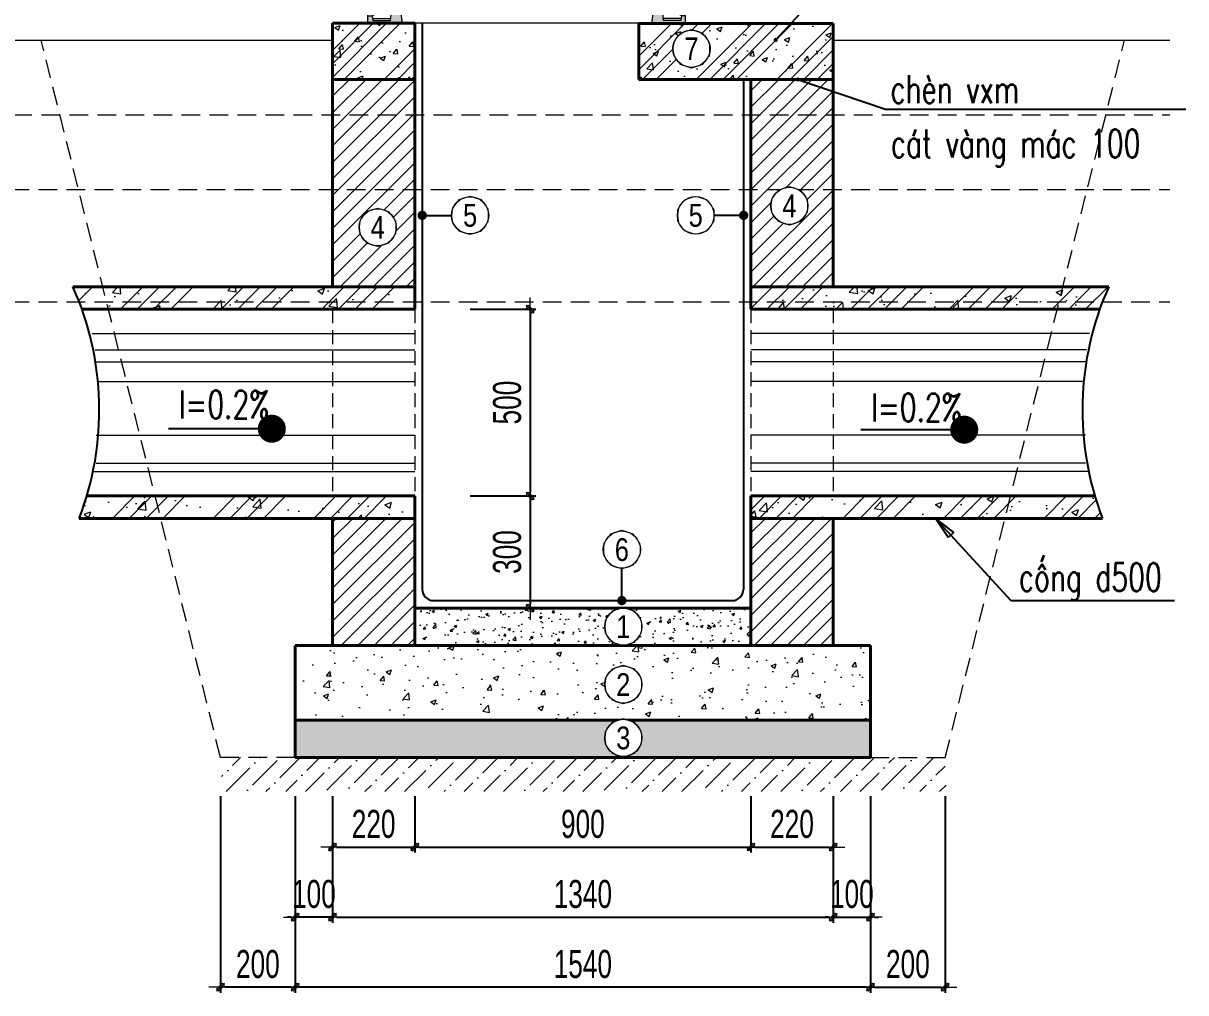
# Model space of a CAD drawing. Header units: inches. Extents: x -676 to 53517, y -16349 to 46516.
# Drawn here: x 28734 to 31846, y 31636 to 34231 of the extents above; entities that cross this region are included whole.
import ezdxf
from ezdxf.enums import TextEntityAlignment as Align

# ---------------------------------------------------------------- set-up
doc = ezdxf.new("R2010")
doc.units = ezdxf.units.IN
doc.header["$MEASUREMENT"] = 0
doc.set_wipeout_variables(frame=1)
doc.linetypes.add('HIDDEN', pattern=[0.375, 0.25, -0.125])
for name, color, linetype, lineweight in [('CAT1', 2, 'Continuous', 40), ('dim', 144, 'Continuous', 13), ('hatch', 67, 'Continuous', 9), ('Layer1', 7, 'Continuous', 20), ('LC Dim', 8, 'Continuous', 18), ('LC Hatch', 252, 'Continuous', 9), ('LC ISO', 153, 'Continuous', 13), ('LC MANH DUT', 35, 'HIDDEN', 5), ('LC Net dam2', 6, 'Continuous', 40), ('LC Net manh', 9, 'Continuous', 5), ('LC Net thay', 7, 'Continuous', 25), ('LC Text1', 3, 'Continuous', 20), ('net thay', 11, 'Continuous', 20)]:
    doc.layers.add(name, color=color, linetype=linetype, lineweight=lineweight)
doc.styles.add('General text 2', font='arial.ttf')
doc.styles.add('HOATBIF', font='hoatbif.shx', dxfattribs={"width": 0.7})
doc.styles.add('LC 3', font='vnsimli.shx', dxfattribs={"width": 0.75})
doc.dimstyles.new('1-100(1-25)', dxfattribs={"dimscale": 25, "dimtxt": 2.5, "dimasz": 0.35, "dimexe": 0.5, "dimexo": 0, "dimgap": 0.8, "dimtad": 1, "dimdec": 0, "dimzin": 0, "dimdsep": 46, "dimtxsty": 'HOATBIF', "dimblk1": 'DOT', "dimblk2": 'DOT', "dimsah": 1, "dimcen": -1, "dimdle": 1, "dimclrd": 256, "dimclre": 256, "dimclrt": 4, "dimadec": 3, "dimazin": 2, "dimtfac": 0.333333, "dimtdec": 0, "dimtix": 1, "dimtmove": 2, "dimatfit": 3, "dimldrblk": 'DOT', "dimfxl": 1, "dimtvp": 0.833333, "dimtolj": 1, "dimtzin": 0, "dimarcsym": 0})
doc.dimstyles.new('1-100(1-50)x4', dxfattribs={"dimscale": 40, "dimtxt": 2.5, "dimasz": 0.35, "dimexe": 0.5, "dimexo": 0, "dimgap": 0.8, "dimtad": 1, "dimdec": 0, "dimlfac": 0.25, "dimzin": 0, "dimdsep": 46, "dimtxsty": 'HOATBIF', "dimblk1": 'DOT', "dimblk2": 'DOT', "dimsah": 1, "dimcen": -1, "dimdle": 1, "dimclrd": 256, "dimclre": 256, "dimclrt": 4, "dimadec": 3, "dimazin": 2, "dimtfac": 0.333333, "dimtdec": 0, "dimtix": 1, "dimtmove": 2, "dimatfit": 3, "dimldrblk": 'DOT', "dimfxl": 1, "dimtvp": 0.833333, "dimtolj": 1, "dimtzin": 0, "dimarcsym": 0})
pattern_1 = [(50, (721.5, -194.5), (182.18467, -15.9391), [19.05, -209.55]), (355, (721.5, -194.5), (-35.2428, 191.05664), [15.24, -167.64]), (100.451, (736.68, -195.83), (146.9425, 175.1167), [16.19, -178.09]), (50, (921.5, 5.5), (182.18467, -15.9391), [19.05, -209.55]), (355, (921.5, 5.5), (-35.2428, 191.05664), [15.24, -167.64]), (100.451, (936.68, 4.17), (146.9425, 175.1167), [16.19, -178.09]), (46.1842, (721.5, -143.7), (271.079, -42.0423), [28.575, -314.325]), (96.6356, (744.1, -147.2), (237.4042, 247.4256), [24.285, -267.135]), (351.184, (721.5, -143.7), (237.4046, 247.4251), [22.86, -251.46]), (46.1842, (921.5, 56.3), (271.079, -42.0423), [28.575, -314.325]), (96.6356, (944.1, 52.8), (237.4042, 247.4256), [24.285, -267.135]), (351.184, (921.5, 56.3), (237.4046, 247.4251), [22.86, -251.46]), (21, (746.9, -156.4), (151.6149, -102.2655), [19.05, -209.55]), (326, (746.9, -156.4), (61.802, 184.188), [15.24, -167.64]), (71.4514, (759.53, -164.92), (213.4165, 81.92286), [16.19, -178.09]), (21, (946.9, 43.6), (151.6149, -102.2655), [19.05, -209.55]), (326, (946.9, 43.6), (61.802, 184.188), [15.24, -167.64]), (71.4514, (959.53, 35.08), (213.4165, 81.92286), [16.19, -178.09]), (37.5, (721.5, -194.5), (3.0886, 84.55504), [0, -165.608, 0, -170.18, 0, -168.275]), (7.5, (721.5, -194.5), (66.81966, 100.18057), [0, -97.028, 0, -161.798, 0, -64.135]), (327.5, (664.86, -194.5), (135.5906, -5.72874), [0, -63.5, 0, -198.12, 0, -262.89]), (317.5, (639.46, -194.5), (148.12918, 25.4265), [0, -82.55, 0, -131.572, 0, -186.69]), (45, (721.5, -194.5), (-134.70384, 134.70384), []), (45, (766.4, -194.5), (-134.70384, 134.70384), []), (45, (811.3, -194.5), (-134.70384, 134.70384), []), (45, (856.2, -194.5), (-134.70384, 134.70384), [])]
pattern_2 = [(50, (521.5, -194.5), (182.18467, -15.9391), [19.05, -209.55]), (355, (521.5, -194.5), (-35.2428, 191.05664), [15.24, -167.64]), (100.451, (536.68, -195.83), (146.9425, 175.1167), [16.19, -178.09]), (50, (721.5, 5.5), (182.18467, -15.9391), [19.05, -209.55]), (355, (721.5, 5.5), (-35.2428, 191.05664), [15.24, -167.64]), (100.451, (736.68, 4.17), (146.9425, 175.1167), [16.19, -178.09]), (46.1842, (521.5, -143.7), (271.079, -42.0423), [28.575, -314.325]), (96.6356, (544.1, -147.2), (237.4042, 247.4256), [24.285, -267.135]), (351.184, (521.5, -143.7), (237.4046, 247.4251), [22.86, -251.46]), (46.1842, (721.5, 56.3), (271.079, -42.0423), [28.575, -314.325]), (96.6356, (744.1, 52.8), (237.4042, 247.4256), [24.285, -267.135]), (351.184, (721.5, 56.3), (237.4046, 247.4251), [22.86, -251.46]), (21, (546.9, -156.4), (151.6149, -102.2655), [19.05, -209.55]), (326, (546.9, -156.4), (61.802, 184.188), [15.24, -167.64]), (71.4514, (559.53, -164.92), (213.4165, 81.92286), [16.19, -178.09]), (21, (746.9, 43.6), (151.6149, -102.2655), [19.05, -209.55]), (326, (746.9, 43.6), (61.802, 184.188), [15.24, -167.64]), (71.4514, (759.53, 35.08), (213.4165, 81.92286), [16.19, -178.09]), (37.5, (521.5, -194.5), (3.0886, 84.55504), [0, -165.608, 0, -170.18, 0, -168.275]), (7.5, (521.5, -194.5), (66.81966, 100.18057), [0, -97.028, 0, -161.798, 0, -64.135]), (327.5, (464.86, -194.5), (135.5906, -5.72874), [0, -63.5, 0, -198.12, 0, -262.89]), (317.5, (439.46, -194.5), (148.12918, 25.4265), [0, -82.55, 0, -131.572, 0, -186.69]), (45, (521.5, -194.5), (-134.70384, 134.70384), []), (45, (566.4, -194.5), (-134.70384, 134.70384), []), (45, (611.3, -194.5), (-134.70384, 134.70384), []), (45, (656.2, -194.5), (-134.70384, 134.70384), [])]
pattern_3 = [(45, (0, 143), (-22.097087, 22.097087), [])]
pattern_4 = [(45, (0, -157), (-22.097087, 22.097087), [])]

# ---------------------------------------------------------------- blocks, each defined once
blk = doc.blocks.new('DOT')
at = {"layer": 'LC Dim', "color": 4}
blk.add_line((-1, -1), (1, 1), dxfattribs=at)
at = {"layer": 'LC Dim'}
blk.add_line((-3, 0), (3, 0), dxfattribs=at)
at = {"layer": 'LC Dim', "color": 4}
blk.add_lwpolyline([(0.5, 1), (-1, -0.5), (-0.5, -1), (1, 0.5)], close=True, dxfattribs=at)
blk = doc.blocks.new('*D24')
at = {"layer": 'Defpoints', "color": 0, "transparency": 16777216}
for p in [(29930, 32965.8), (29930, 32665.8), (30090.5, 32665.8)]:
    blk.add_point(p, dxfattribs=at)
at = {"layer": 'LC Dim', "lineweight": -2, "transparency": 16777216}
for p, q in [((29930, 32965.8), (30105.5, 32965.8)), ((30090.5, 32955.3), (30090.5, 32676.3)), ((29930, 32665.8), (30105.5, 32665.8))]:
    blk.add_line(p, q, dxfattribs=at)
at = {"layer": 'LC Dim', "lineweight": -2, "transparency": 16777216, "xscale": 10.5, "yscale": 10.5, "zscale": 10.5}
for p, rotation in [((30090.5, 32965.8), 90), ((30090.5, 32665.8), 270)]:
    blk.add_blockref('DOT', p, dxfattribs=dict(at, rotation=rotation))
at = {"layer": 'LC Dim', "color": 4, "transparency": 16777216, "insert": (30029, 32815.8), "char_height": 75, "attachment_point": 5, "rotation": 90, "style": 'HOATBIF'}
blk.add_mtext('\\A1;300', dxfattribs=at)
blk = doc.blocks.new('_Dot')
at = {"color": 0, "linetype": 'ByBlock', "lineweight": -2}
blk.add_line((-0.5, 0), (-1, 0), dxfattribs=at)
at = {"color": 0, "linetype": 'ByBlock', "const_width": 0.5}
blk.add_lwpolyline([(-0.25, 0, 1), (0.25, 0, 1)], format="xyb", close=True, dxfattribs=at)
blk = doc.blocks.new('*D64')
at = {"layer": 'Defpoints', "color": 0, "transparency": 16777216}
for p in [(29930, 33465.8), (29930, 32965.8), (30090.5, 32965.8)]:
    blk.add_point(p, dxfattribs=at)
at = {"layer": 'LC Dim', "lineweight": -2, "transparency": 16777216}
for p, q in [((29930, 33465.8), (30105.5, 33465.8)), ((30090.5, 33455.3), (30090.5, 32976.3)), ((29930, 32965.8), (30105.5, 32965.8))]:
    blk.add_line(p, q, dxfattribs=at)
at = {"layer": 'LC Dim', "lineweight": -2, "transparency": 16777216, "xscale": 10.5, "yscale": 10.5, "zscale": 10.5}
for p, rotation in [((30090.5, 33465.8), 90), ((30090.5, 32965.8), 270)]:
    blk.add_blockref('DOT', p, dxfattribs=dict(at, rotation=rotation))
at = {"layer": 'LC Dim', "color": 4, "transparency": 16777216, "insert": (30029, 33215.8), "char_height": 75, "attachment_point": 5, "rotation": 90, "style": 'HOATBIF'}
blk.add_mtext('\\A1;500', dxfattribs=at)
blk = doc.blocks.new('*U66')
at = {"layer": 'Defpoints'}
blk.add_lwpolyline([(0, 4.25), (-2.5, 3.44), (-4.04, 1.31), (-4.04, -1.31), (-2.5, -3.44), (0, -4.25), (2.5, -3.44), (4.04, -1.31), (4.04, 1.31), (2.5, 3.44)], close=True, dxfattribs=at)
at = {"layer": 'LC Text1', "style": 'General text 2', "width": 0.8, "flags": 8}
blk.add_attdef('SYMBOL', text='', height=5.2, dxfattribs=at).set_placement((0, 0), align=Align.MIDDLE_CENTER)
blk.add_wipeout([(0, 4.25), (-2.5, 3.44), (-4.04, 1.31), (-4.04, -1.31), (-2.5, -3.44), (0, -4.25), (2.5, -3.44), (4.04, -1.31), (4.04, 1.31), (2.5, 3.44)]).dxf.layer = 'LC Net manh'
at = {"layer": 'LC ISO'}
blk.add_circle((0, 0), 4.25, dxfattribs=at)
blk = doc.blocks.new('*D117')
at = {"layer": 'Defpoints', "color": 0, "transparency": 16777216}
for p in [(29561.6, 32162), (29781.6, 32162), (29781.6, 32026)]:
    blk.add_point(p, dxfattribs=at)
at = {"layer": 'LC Dim', "lineweight": -2, "transparency": 16777216}
for p, q in [((29561.6, 32162), (29561.6, 32011)), ((29781.6, 32162), (29781.6, 32011)), ((29572.1, 32026), (29771.1, 32026))]:
    blk.add_line(p, q, dxfattribs=at)
at = {"layer": 'LC Dim', "lineweight": -2, "transparency": 16777216, "xscale": 10.5, "yscale": 10.5, "zscale": 10.5, "rotation": 180}
blk.add_blockref('DOT', (29561.6, 32026), dxfattribs=at)
at = {"layer": 'LC Dim', "lineweight": -2, "transparency": 16777216, "xscale": 10.5, "yscale": 10.5, "zscale": 10.5}
blk.add_blockref('DOT', (29781.6, 32026), dxfattribs=at)
at = {"layer": 'LC Dim', "color": 4, "transparency": 16777216, "insert": (29671.6, 32087.5), "char_height": 75, "attachment_point": 5, "style": 'HOATBIF'}
blk.add_mtext('\\A1;220', dxfattribs=at)
blk = doc.blocks.new('*D118')
at = {"layer": 'Defpoints', "color": 0, "transparency": 16777216}
for p in [(29781.6, 32162), (30681.6, 32162), (30681.6, 32026)]:
    blk.add_point(p, dxfattribs=at)
at = {"layer": 'LC Dim', "lineweight": -2, "transparency": 16777216}
for p, q in [((29781.6, 32162), (29781.6, 32011)), ((30681.6, 32162), (30681.6, 32011)), ((29792.1, 32026), (30671.1, 32026))]:
    blk.add_line(p, q, dxfattribs=at)
at = {"layer": 'LC Dim', "lineweight": -2, "transparency": 16777216, "xscale": 10.5, "yscale": 10.5, "zscale": 10.5, "rotation": 180}
blk.add_blockref('DOT', (29781.6, 32026), dxfattribs=at)
at = {"layer": 'LC Dim', "lineweight": -2, "transparency": 16777216, "xscale": 10.5, "yscale": 10.5, "zscale": 10.5}
blk.add_blockref('DOT', (30681.6, 32026), dxfattribs=at)
at = {"layer": 'LC Dim', "color": 4, "transparency": 16777216, "insert": (30231.6, 32087.5), "char_height": 75, "attachment_point": 5, "style": 'HOATBIF'}
blk.add_mtext('\\A1;900', dxfattribs=at)
blk = doc.blocks.new('*D119')
at = {"layer": 'Defpoints', "color": 0, "transparency": 16777216}
for p in [(30681.6, 32162), (30901.6, 32162), (30901.6, 32026)]:
    blk.add_point(p, dxfattribs=at)
at = {"layer": 'LC Dim', "lineweight": -2, "transparency": 16777216}
for p, q in [((30681.6, 32162), (30681.6, 32011)), ((30901.6, 32162), (30901.6, 32011)), ((30692.1, 32026), (30891.1, 32026))]:
    blk.add_line(p, q, dxfattribs=at)
at = {"layer": 'LC Dim', "lineweight": -2, "transparency": 16777216, "xscale": 10.5, "yscale": 10.5, "zscale": 10.5, "rotation": 180}
blk.add_blockref('DOT', (30681.6, 32026), dxfattribs=at)
at = {"layer": 'LC Dim', "lineweight": -2, "transparency": 16777216, "xscale": 10.5, "yscale": 10.5, "zscale": 10.5}
blk.add_blockref('DOT', (30901.6, 32026), dxfattribs=at)
at = {"layer": 'LC Dim', "color": 4, "transparency": 16777216, "insert": (30791.6, 32087.5), "char_height": 75, "attachment_point": 5, "style": 'HOATBIF'}
blk.add_mtext('\\A1;220', dxfattribs=at)
blk = doc.blocks.new('*D120')
at = {"layer": 'Defpoints', "color": 0, "transparency": 16777216}
for p in [(29561.6, 32162), (30901.6, 32162), (30901.6, 31838.5)]:
    blk.add_point(p, dxfattribs=at)
at = {"layer": 'LC Dim', "lineweight": -2, "transparency": 16777216}
for p, q in [((29561.6, 32162), (29561.6, 31823.5)), ((30901.6, 32162), (30901.6, 31823.5)), ((29572.1, 31838.5), (30891.1, 31838.5))]:
    blk.add_line(p, q, dxfattribs=at)
at = {"layer": 'LC Dim', "lineweight": -2, "transparency": 16777216, "xscale": 10.5, "yscale": 10.5, "zscale": 10.5, "rotation": 180}
blk.add_blockref('DOT', (29561.6, 31838.5), dxfattribs=at)
at = {"layer": 'LC Dim', "lineweight": -2, "transparency": 16777216, "xscale": 10.5, "yscale": 10.5, "zscale": 10.5}
blk.add_blockref('DOT', (30901.6, 31838.5), dxfattribs=at)
at = {"layer": 'LC Dim', "color": 4, "transparency": 16777216, "insert": (30231.6, 31900), "char_height": 75, "attachment_point": 5, "style": 'HOATBIF'}
blk.add_mtext('\\A1;1340', dxfattribs=at)
blk = doc.blocks.new('*D121')
at = {"layer": 'Defpoints', "color": 0, "transparency": 16777216}
for p in [(30901.6, 32162), (31001.6, 32162), (31001.6, 31838.5)]:
    blk.add_point(p, dxfattribs=at)
at = {"layer": 'LC Dim', "lineweight": -2, "transparency": 16777216}
for p, q in [((30901.6, 32162), (30901.6, 31823.5)), ((31001.6, 32162), (31001.6, 31823.5)), ((30891.1, 31838.5), (30880.6, 31838.5)), ((30901.6, 31838.5), (31001.6, 31838.5)), ((31012.1, 31838.5), (31022.6, 31838.5))]:
    blk.add_line(p, q, dxfattribs=at)
at = {"layer": 'LC Dim', "lineweight": -2, "transparency": 16777216, "xscale": 10.5, "yscale": 10.5, "zscale": 10.5}
blk.add_blockref('DOT', (30901.6, 31838.5), dxfattribs=at)
at = {"layer": 'LC Dim', "lineweight": -2, "transparency": 16777216, "xscale": 10.5, "yscale": 10.5, "zscale": 10.5, "rotation": 180}
blk.add_blockref('DOT', (31001.6, 31838.5), dxfattribs=at)
at = {"layer": 'LC Dim', "color": 4, "transparency": 16777216, "insert": (30951.6, 31900), "char_height": 75, "attachment_point": 5, "style": 'HOATBIF'}
blk.add_mtext('\\A1;100', dxfattribs=at)
blk = doc.blocks.new('*D122')
at = {"layer": 'Defpoints', "color": 0, "transparency": 16777216}
for p in [(29461.6, 32162), (29561.6, 32162), (29461.6, 31838.5)]:
    blk.add_point(p, dxfattribs=at)
at = {"layer": 'LC Dim', "lineweight": -2, "transparency": 16777216}
for p, q in [((29461.6, 32162), (29461.6, 31823.5)), ((29561.6, 32162), (29561.6, 31823.5)), ((29451.1, 31838.5), (29440.6, 31838.5)), ((29561.6, 31838.5), (29461.6, 31838.5)), ((29572.1, 31838.5), (29582.6, 31838.5))]:
    blk.add_line(p, q, dxfattribs=at)
at = {"layer": 'LC Dim', "lineweight": -2, "transparency": 16777216, "xscale": 10.5, "yscale": 10.5, "zscale": 10.5}
blk.add_blockref('DOT', (29461.6, 31838.5), dxfattribs=at)
at = {"layer": 'LC Dim', "lineweight": -2, "transparency": 16777216, "xscale": 10.5, "yscale": 10.5, "zscale": 10.5, "rotation": 180}
blk.add_blockref('DOT', (29561.6, 31838.5), dxfattribs=at)
at = {"layer": 'LC Dim', "color": 4, "transparency": 16777216, "insert": (29511.6, 31900), "char_height": 75, "attachment_point": 5, "style": 'HOATBIF'}
blk.add_mtext('\\A1;100', dxfattribs=at)
blk = doc.blocks.new('*D123')
at = {"layer": 'Defpoints', "color": 0, "transparency": 16777216}
for p in [(29461.6, 32162), (31001.6, 32162), (29461.6, 31651)]:
    blk.add_point(p, dxfattribs=at)
at = {"layer": 'LC Dim', "lineweight": -2, "transparency": 16777216}
for p, q in [((29461.6, 32162), (29461.6, 31636)), ((31001.6, 32162), (31001.6, 31636)), ((30991.1, 31651), (29472.1, 31651))]:
    blk.add_line(p, q, dxfattribs=at)
at = {"layer": 'LC Dim', "lineweight": -2, "transparency": 16777216, "xscale": 10.5, "yscale": 10.5, "zscale": 10.5, "rotation": 180}
blk.add_blockref('DOT', (29461.6, 31651), dxfattribs=at)
at = {"layer": 'LC Dim', "lineweight": -2, "transparency": 16777216, "xscale": 10.5, "yscale": 10.5, "zscale": 10.5}
blk.add_blockref('DOT', (31001.6, 31651), dxfattribs=at)
at = {"layer": 'LC Dim', "color": 4, "transparency": 16777216, "insert": (30231.6, 31712.5), "char_height": 75, "attachment_point": 5, "style": 'HOATBIF'}
blk.add_mtext('\\A1;1540', dxfattribs=at)
blk = doc.blocks.new('*D124')
at = {"layer": 'Defpoints', "color": 0, "transparency": 16777216}
for p in [(29261.6, 32162), (29461.6, 32162), (29261.6, 31651)]:
    blk.add_point(p, dxfattribs=at)
at = {"layer": 'LC Dim', "lineweight": -2, "transparency": 16777216}
for p, q in [((29261.6, 32162), (29261.6, 31636)), ((29461.6, 32162), (29461.6, 31636)), ((29451.1, 31651), (29272.1, 31651))]:
    blk.add_line(p, q, dxfattribs=at)
at = {"layer": 'LC Dim', "lineweight": -2, "transparency": 16777216, "xscale": 10.5, "yscale": 10.5, "zscale": 10.5, "rotation": 180}
blk.add_blockref('DOT', (29261.6, 31651), dxfattribs=at)
at = {"layer": 'LC Dim', "lineweight": -2, "transparency": 16777216, "xscale": 10.5, "yscale": 10.5, "zscale": 10.5}
blk.add_blockref('DOT', (29461.6, 31651), dxfattribs=at)
at = {"layer": 'LC Dim', "color": 4, "transparency": 16777216, "insert": (29361.6, 31712.5), "char_height": 75, "attachment_point": 5, "style": 'HOATBIF'}
blk.add_mtext('\\A1;200', dxfattribs=at)
blk = doc.blocks.new('*D125')
at = {"layer": 'Defpoints', "color": 0, "transparency": 16777216}
for p in [(31001.6, 32162), (31201.6, 32162), (31201.6, 31651)]:
    blk.add_point(p, dxfattribs=at)
at = {"layer": 'LC Dim', "lineweight": -2, "transparency": 16777216}
for p, q in [((31001.6, 32162), (31001.6, 31636)), ((31201.6, 32162), (31201.6, 31636)), ((31012.1, 31651), (31191.1, 31651))]:
    blk.add_line(p, q, dxfattribs=at)
at = {"layer": 'LC Dim', "lineweight": -2, "transparency": 16777216, "xscale": 10.5, "yscale": 10.5, "zscale": 10.5, "rotation": 180}
blk.add_blockref('DOT', (31001.6, 31651), dxfattribs=at)
at = {"layer": 'LC Dim', "lineweight": -2, "transparency": 16777216, "xscale": 10.5, "yscale": 10.5, "zscale": 10.5}
blk.add_blockref('DOT', (31201.6, 31651), dxfattribs=at)
at = {"layer": 'LC Dim', "color": 4, "transparency": 16777216, "insert": (31101.6, 31712.5), "char_height": 75, "attachment_point": 5, "style": 'HOATBIF'}
blk.add_mtext('\\A1;200', dxfattribs=at)
blk = doc.blocks.new('tấm đan')
h = blk.add_hatch()
h.set_pattern_fill('ANSI37', color=256, style=0)
h.set_pattern_definition([(45, (16, -3e-11), (-0.08838834765, 0.08838834765), []), (135, (16, -3e-11), (-0.08838834765, -0.08838834765), [])])
h.paths.add_polyline_path([(-78753.3, -159141.4), (-78757.5, -159173.7), (-78666.3, -159173.7), (-78666.3, -159153.3), (-78676.3, -159153.3), (-78679.5, -159160.6), (-78679.5, -159166.6), (-78726.1, -159166.6), (-78732.5, -159098.7), (-78740.3, -159098.7), (-78743.4, -159141.4)])
h.paths.add_polyline_path([(-79425.5, -159173.7), (-79429.7, -159141.4), (-79439.6, -159141.4), (-79442.7, -159098.7), (-79450.5, -159098.7), (-79456.9, -159166.6), (-79503.5, -159166.6), (-79503.5, -159160.6), (-79506.7, -159153.3), (-79516.8, -159153.3), (-79516.8, -159173.7)])
at = {"layer": 'hatch'}
h = blk.add_hatch(dxfattribs=at)
h.set_pattern_fill('ANSI31', color=256, scale=50, angle=2.2915, style=0)
h.set_pattern_definition([(47.291526, (-111361.602, -189384.924), (-4.5925893, 4.23917725), [])])
h.paths.add_polyline_path([(-78753.3, -159141.4), (-78743.4, -159141.4), (-78740.3, -159098.7), (-79442.7, -159098.7), (-79439.6, -159141.4), (-79429.7, -159141.4)])
at = {"layer": 'net thay', "ltscale": 2000}
for p, q in [((-79516.8, -159098.7), (-78666.3, -159098.7)), ((-79516.8, -159153.3), (-79516.8, -159098.7)), ((-79450.5, -159098.7), (-79456.9, -159166.6)), ((-79442.7, -159098.7), (-79450.5, -159098.7)), ((-79442.7, -159098.7), (-79439.6, -159141.4)), ((-78740.3, -159098.7), (-78743.4, -159141.4)), ((-78740.3, -159098.7), (-78732.5, -159098.7)), ((-78732.5, -159098.7), (-78726.1, -159166.6)), ((-78666.3, -159153.3), (-78666.3, -159098.7)), ((-79506.7, -159153.3), (-79451.5, -159125.1)), ((-79429.7, -159141.4), (-79439.6, -159141.4)), ((-79429.7, -159141.4), (-79425.5, -159173.7)), ((-78753.3, -159141.4), (-78757.5, -159173.7)), ((-78753.3, -159141.4), (-78743.4, -159141.4)), ((-78676.3, -159153.3), (-78729.9, -159125.9)), ((-79516.8, -159153.3), (-79506.7, -159153.3)), ((-79516.8, -159173.7), (-79516.8, -159153.3)), ((-79516.8, -159173.7), (-79516.8, -159153.3)), ((-79516.8, -159173.7), (-79516.8, -159166.6)), ((-79425.5, -159173.7), (-79516.8, -159173.7)), ((-79506.7, -159153.3), (-79503.5, -159160.6)), ((-79503.5, -159160.6), (-79503.5, -159166.6)), ((-79503.5, -159160.6), (-79456.1, -159160.6)), ((-79503.5, -159166.6), (-79456.9, -159166.6)), ((-78679.5, -159160.6), (-78726.9, -159160.6)), ((-78679.5, -159166.6), (-78726.1, -159166.6)), ((-78676.3, -159153.3), (-78679.5, -159160.6)), ((-78679.5, -159160.6), (-78679.5, -159166.6)), ((-78666.3, -159153.3), (-78676.3, -159153.3)), ((-78666.3, -159173.7), (-78666.3, -159153.3)), ((-78666.3, -159173.7), (-78666.3, -159153.3)), ((-78666.3, -159173.7), (-78666.3, -159166.6))]:
    blk.add_line(p, q, dxfattribs=at)
at = {"layer": 'net thay'}
for p, q in [((-78753.3, -159141.4), (-79429.7, -159141.4)), ((-78757.5, -159173.7), (-79425.5, -159173.7)), ((-78757.5, -159173.7), (-78666.3, -159173.7))]:
    blk.add_line(p, q, dxfattribs=at)

msp = doc.modelspace()

# ---------------------------------------------------------------- hatches: boundary and pattern name
at = {"layer": 'hatch'}
h = msp.add_hatch(dxfattribs=at)
h.set_pattern_fill('BT-DA1X2', color=256, scale=0.8, style=0, pattern_type=2)
h.set_pattern_definition([(50, (721.5, 145.5), (145.74774, -12.75127), [15.24, -167.64]), (355, (721.5, 145.5), (-28.19426, 152.8453), [12.192, -134.112]), (100.451, (733.65, 144.44), (117.554, 140.09335), [12.952, -142.472]), (50, (881.5, 305.5), (145.74774, -12.75127), [15.24, -167.64]), (355, (881.5, 305.5), (-28.19426, 152.8453), [12.192, -134.112]), (100.451, (893.65, 304.44), (117.554, 140.09335), [12.952, -142.472]), (46.1842, (721.5, 186.14), (216.8632, -33.63386), [22.86, -251.46]), (96.6356, (739.57, 183.34), (189.9234, 197.9404), [19.428, -213.708]), (351.184, (721.5, 186.14), (189.9237, 197.9401), [18.288, -201.168]), (46.1842, (881.5, 346.14), (216.8632, -33.63386), [22.86, -251.46]), (96.6356, (899.57, 343.34), (189.9234, 197.9404), [19.428, -213.708]), (351.184, (881.5, 346.14), (189.9237, 197.9401), [18.288, -201.168]), (21, (741.82, 175.98), (121.2919, -81.8124), [15.24, -167.64]), (326, (741.82, 175.98), (49.4416, 147.35037), [12.192, -134.112]), (71.4514, (751.93, 169.16), (170.7332, 65.5383), [12.952, -142.472]), (21, (901.82, 335.98), (121.2919, -81.8124), [15.24, -167.64]), (326, (901.82, 335.98), (49.4416, 147.35037), [12.192, -134.112]), (71.4514, (911.93, 329.16), (170.7332, 65.5383), [12.952, -142.472]), (37.5, (721.5, 145.5), (2.47088, 67.64403), [0, -132.4864, 0, -136.144, 0, -134.62]), (7.5, (721.5, 145.5), (53.45573, 80.14446), [0, -77.6224, 0, -129.4384, 0, -51.308]), (327.5, (676.186, 145.5), (108.472476, -4.582995), [0, -50.8, 0, -158.496, 0, -210.312]), (317.5, (655.87, 145.5), (118.50335, 20.3412), [0, -66.04, 0, -105.2576, 0, -149.352]), (45, (721.5, 145.5), (-107.76307, 107.76307), []), (45, (757.42, 145.5), (-107.76307, 107.76307), []), (45, (793.34, 145.5), (-107.76307, 107.76307), []), (45, (829.26, 145.5), (-107.76307, 107.76307), [])])
h.paths.add_polyline_path([(29781.6, 34081.1), (29781.6, 34231.1), (29690.3, 34231.1), (29561.6, 34231.1), (29561.6, 34081.1)])
h = msp.add_hatch(dxfattribs=at)
h.set_pattern_fill('BT-DA1X2', color=256, scale=0.8, style=0, pattern_type=2)
h.set_pattern_definition([(50, (1341.5, 145.5), (145.74774, -12.75127), [15.24, -167.64]), (355, (1341.5, 145.5), (-28.19426, 152.8453), [12.192, -134.112]), (100.451, (1353.65, 144.44), (117.554, 140.09335), [12.952, -142.472]), (50, (1501.5, 305.5), (145.74774, -12.75127), [15.24, -167.64]), (355, (1501.5, 305.5), (-28.19426, 152.8453), [12.192, -134.112]), (100.451, (1513.65, 304.44), (117.554, 140.09335), [12.952, -142.472]), (46.1842, (1341.5, 186.14), (216.8632, -33.63386), [22.86, -251.46]), (96.6356, (1359.57, 183.34), (189.9234, 197.9404), [19.428, -213.708]), (351.184, (1341.5, 186.14), (189.9237, 197.9401), [18.288, -201.168]), (46.1842, (1501.5, 346.14), (216.8632, -33.63386), [22.86, -251.46]), (96.6356, (1519.57, 343.34), (189.9234, 197.9404), [19.428, -213.708]), (351.184, (1501.5, 346.14), (189.9237, 197.9401), [18.288, -201.168]), (21, (1361.82, 175.98), (121.2919, -81.8124), [15.24, -167.64]), (326, (1361.82, 175.98), (49.4416, 147.35037), [12.192, -134.112]), (71.4514, (1371.93, 169.16), (170.7332, 65.5383), [12.952, -142.472]), (21, (1521.82, 335.98), (121.2919, -81.8124), [15.24, -167.64]), (326, (1521.82, 335.98), (49.4416, 147.35037), [12.192, -134.112]), (71.4514, (1531.93, 329.16), (170.7332, 65.5383), [12.952, -142.472]), (37.5, (1341.5, 145.5), (2.47088, 67.64403), [0, -132.4864, 0, -136.144, 0, -134.62]), (7.5, (1341.5, 145.5), (53.45573, 80.14446), [0, -77.6224, 0, -129.4384, 0, -51.308]), (327.5, (1296.186, 145.5), (108.472476, -4.582995), [0, -50.8, 0, -158.496, 0, -210.312]), (317.5, (1275.87, 145.5), (118.50335, 20.3412), [0, -66.04, 0, -105.2576, 0, -149.352]), (45, (1341.5, 145.5), (-107.76307, 107.76307), []), (45, (1377.42, 145.5), (-107.76307, 107.76307), []), (45, (1413.34, 145.5), (-107.76307, 107.76307), []), (45, (1449.26, 145.5), (-107.76307, 107.76307), [])])
h.paths.add_polyline_path([(30901.6, 34081.1), (30901.6, 34231.1), (30310.3, 34231.1), (30381.6, 34230.8), (30381.6, 34080.8)])
h = msp.add_hatch(dxfattribs=at)
h.set_pattern_fill('ANSI31', color=256, scale=250)
h.set_pattern_definition(pattern_3)
h.paths.add_polyline_path([(29781.6, 34081.1), (29561.6, 34081.1), (29561.6, 33525.8), (29781.6, 33525.8)])
h = msp.add_hatch(dxfattribs=at)
h.set_pattern_fill('ANSI31', color=256, scale=250)
h.set_pattern_definition(pattern_3)
h.paths.add_polyline_path([(30901.6, 34080.8), (30681.6, 34080.8), (30681.6, 33525.8), (30901.6, 33525.8)])
h = msp.add_hatch(dxfattribs=at)
h.set_pattern_fill('BT-DA1X2', color=256, style=0, pattern_type=2)
h.set_pattern_definition(pattern_1)
edge = h.paths.add_edge_path()
edge.add_arc((28129.4, 33195.8), 807.8, 19.5271, 24.1126)
edge.add_line((28866.7, 33525.8), (29781.6, 33525.8))
edge.add_line((29781.6, 33525.8), (29781.6, 33465.8))
edge.add_line((29781.6, 33465.8), (28890.7, 33465.8))
h = msp.add_hatch(dxfattribs=at)
h.set_pattern_fill('BT-DA1X2', color=256, style=0, pattern_type=2)
h.set_pattern_definition(pattern_2)
edge = h.paths.add_edge_path()
edge.add_arc((32376.7, 33195.8), 807.8, 155.8874, 160.4729)
edge.add_line((31615.4, 33465.8), (30681.6, 33465.8))
edge.add_line((30681.6, 33465.8), (30681.6, 33525.8))
edge.add_line((30681.6, 33525.8), (31639.5, 33525.8))
h = msp.add_hatch(dxfattribs=at)
h.set_pattern_fill('BT-DA1X2', color=256, style=0, pattern_type=2)
h.set_pattern_definition(pattern_1)
edge = h.paths.add_edge_path()
edge.add_arc((28129.4, 33195.8), 807.8, 338.9605, 343.4571)
edge.add_line((28903.8, 32965.8), (29781.6, 32965.8))
edge.add_line((29781.6, 32965.8), (29781.6, 32905.8))
edge.add_line((29781.6, 32905.8), (28883.4, 32905.8))
h = msp.add_hatch(dxfattribs=at)
h.set_pattern_fill('BT-DA1X2', color=256, style=0, pattern_type=2)
h.set_pattern_definition(pattern_2)
edge = h.paths.add_edge_path()
edge.add_arc((32376.7, 33195.8), 807.8, 196.5429, 201.0395)
edge.add_line((31622.8, 32905.8), (30681.6, 32905.8))
edge.add_line((30681.6, 32905.8), (30681.6, 32965.8))
edge.add_line((30681.6, 32965.8), (31602.4, 32965.8))
h = msp.add_hatch(dxfattribs=at)
h.set_pattern_fill('ANSI31', color=256, scale=250)
h.set_pattern_definition(pattern_4)
h.paths.add_polyline_path([(29781.6, 32905.8), (29561.6, 32905.8), (29561.6, 32565.8), (29781.6, 32565.8)])
h = msp.add_hatch(dxfattribs=at)
h.set_pattern_fill('ANSI31', color=256, scale=250)
h.set_pattern_definition(pattern_4)
h.paths.add_polyline_path([(30901.6, 32905.8), (30681.6, 32905.8), (30681.6, 32565.8), (30901.6, 32565.8)])
at = {"layer": 'LC Hatch'}
h = msp.add_hatch(dxfattribs=at)
h.set_pattern_fill('AR-CONC', color=256, scale=10, style=0)
h.set_pattern_definition([(50, (0, -157), (71.72602, -6.27521), [7.5, -82.5]), (355, (0, -157), (-13.87513, 75.21921), [6, -66]), (100.45144, (5.98, -157.52), (57.85088, 68.944), [6.37402, -70.11421]), (46.1842, (0, -137), (106.72413, -16.55193), [11.25, -123.75]), (96.63564, (8.89, -138.38), (93.4662, 97.41186), [9.56103, -105.17138]), (351.18416, (0, -137), (93.4662, 97.41186), [9, -99]), (21, (10, -142), (59.690705, -40.26189), [7.5, -82.5]), (326, (10, -142), (24.33153, 72.515), [6, -66]), (71.45144, (14.974, -145.355), (84.02224, 32.25312), [6.37402, -70.11421]), (37.5, (0, -157), (1.215986, 33.289385), [0, -65.2, 0, -67, 0, -66.25]), (7.5, (0, -157), (26.306954, 39.44117), [0, -38.2, 0, -63.7, 0, -25.25]), (327.5, (-22.3, -157), (53.382244, -2.255487), [0, -25, 0, -78, 0, -103.5]), (317.5, (-32.3, -157), (58.318617, 10.0105), [0, -32.5, 0, -51.8, 0, -73.5])])
h.paths.add_polyline_path([(30681.6, 32665.8), (29781.6, 32665.8), (29781.6, 32565.8), (30681.6, 32565.8)])
h = msp.add_hatch(dxfattribs=at)
h.set_pattern_fill('AR-CONC', color=256, scale=20, style=0)
h.set_pattern_definition([(50, (0, -157), (143.45204, -12.55043), [15, -165]), (355, (0, -157), (-27.75027, 150.43843), [12, -132]), (100.45144, (11.95, -158.05), (115.70177, 137.888), [12.74804, -140.2284]), (46.1842, (0, -117), (213.4483, -33.10386), [22.5, -247.5]), (96.63564, (17.79, -119.76), (186.9324, 194.8237), [19.1221, -210.3428]), (351.18416, (0, -117), (186.9324, 194.8237), [18, -198]), (21, (20, -127), (119.3814, -80.52378), [15, -165]), (326, (20, -127), (48.66307, 145.03), [12, -132]), (71.45144, (29.95, -133.71), (168.04448, 64.50623), [12.74804, -140.2284]), (37.5, (0, -157), (2.43197, 66.57877), [0, -130.4, 0, -134, 0, -132.5]), (7.5, (0, -157), (52.61391, 78.88234), [0, -76.4, 0, -127.4, 0, -50.5]), (327.5, (-44.6, -157), (106.76449, -4.510974), [0, -50, 0, -156, 0, -207]), (317.5, (-64.6, -157), (116.63723, 20.021), [0, -65, 0, -103.6, 0, -147])])
h.paths.add_polyline_path([(31001.6, 32565.8), (29461.6, 32565.8), (29461.6, 32365.8), (31001.6, 32365.8)])
h = msp.add_hatch(dxfattribs=at)
h.set_pattern_fill('GRAVEL', color=256, scale=80)
h.set_pattern_definition([(228.012788, (57.6, -77), (-640, -720), [10.76288, -1065.52704]), (184.969741, (50.4, -85), (960, 80), [18.46944, -1828.47398]), (132.510447, (32, -86.6), (800, -880), [13.02304, -1289.28261]), (267.273689, (0.8, -106.6), (80, 1600), [16.81904, -1665.08464]), (292.833654, (0, -123.4), (-400, 960), [16.4924, -1632.74985]), (357.273689, (6.4, -138.6), (-1600, 80), [16.81904, -1665.08464]), (37.6942405, (23.2, -139.4), (-1040, -800), [22.24232, -2201.98788]), (72.255328, (40.8, -125.8), (560, 1760), [20.99904, -2078.90572]), (121.429566, (47.2, -105.8), (-640, 1040), [16.876, -1670.72585]), (175.236358, (38.4, -91.4), (880, -80), [19.26656, -944.061]), (222.397438, (19.2, -89.8), (-960, -880), [24.91584, -2466.67]), (138.814075, (80, -107.4), (-560, 480), [8.50408, -841.90759]), (171.469234, (73.6, -101.8), (1040, -160), [16.17896, -1601.72091]), (225, (57.6, -99.4), (-9e-15, -80), [11.31368, -101.8234]), (203.19859, (52, -89.8), (400, 160), [6.09264, -603.16921]), (291.80141, (46.4, -92.2), (-80, 240), [8.61624, -422.19694]), (30.963757, (49.6, -100.2), (240, 160), [13.99432, -452.48183]), (161.56505, (61.6, -93), (160, -80), [10.11928, -242.86293]), (16.38954, (0, -92.2), (800, 240), [14.176, -1403.42761]), (70.346176, (13.6, -88.2), (-320, -880), [11.89288, -1177.39262]), (293.19859, (61.6, -77), (-160, 400), [12.1852, -597.07665]), (343.61046, (66.4, -88.2), (-800, 240), [14.176, -1403.42761]), (339.443955, (0, -141.8), (-400, 160), [13.6704, -669.8499]), (294.77514, (12.8, -146.6), (-400, 880), [11.45424, -1133.97145]), (66.80141, (62.4, -157), (160, 400), [12.1852, -597.07665]), (17.354025, (67.2, -145.8), (-1040, -320), [13.41048, -1327.63389]), (69.443955, (23.2, -157), (-160, -400), [6.8352, -676.6851]), (101.309932, (57.6, -157), (-80, 320), [4.0792, -403.84236]), (165.963757, (56.8, -153), (240, -80), [16.4924, -313.35605]), (186.009006, (40.8, -149), (800, 80), [15.284, -1513.11385]), (303.69007, (49.6, -107.4), (-80, 160), [11.53776, -276.90634]), (353.1572266, (56, -117), (1360, -160), [20.14352, -1994.20501]), (60.945396, (76, -119.4), (-320, -560), [8.23648, -815.41393]), (90, (80, -112.2), (-80, 80), [4.8, -75.2]), (120.256437, (39.2, -146.6), (320, -560), [11.11392, -1100.2816]), (48.012788, (33.6, -137), (640, 720), [21.52576, -1054.76416]), (0, (48, -121), (80, 80), [20.8, -59.2]), (325.304846, (68.8, -121), (800, -560), [12.64912, -1252.26194]), (254.054604, (79.2, -128.2), (-80, -320), [11.64816, -570.76063]), (207.645975, (76, -139.4), (-1520, -800), [18.9652, -1877.55793]), (175.426079, (59.2, -148.2), (-1040, 80), [20.06392, -1986.32587])])
h.paths.add_polyline_path([(31001.6, 32365.8), (29461.6, 32365.8), (29461.6, 32265.8), (31001.6, 32265.8)])

# ---------------------------------------------------------------- linework, layer by layer
at = {"layer": 'CAT1'}
for p, q in [((29561.6, 34231.1), (29561.6, 34081.1)), ((29781.6, 34231.1), (29561.6, 34231.1)), ((29781.6, 34231.1), (29781.6, 34081.1)), ((30381.6, 34230.8), (30381.6, 34080.8)), ((30381.6, 34230.8), (30901.6, 34230.8)), ((30901.6, 34080.8), (30901.6, 34230.8)), ((29781.6, 34081.1), (29561.6, 34081.1)), ((30381.6, 34080.8), (30901.6, 34080.8))]:
    msp.add_line(p, q, dxfattribs=at)
at = {"layer": 'Layer1'}
for p, q in [((28032, 34185.8), (29561.6, 34185.8)), ((30901.6, 34185.8), (31802.5, 34185.8))]:
    msp.add_line(p, q, dxfattribs=at)
at = {"layer": 'LC Hatch'}
for p, q in [((28918.2, 33400.3), (29781.6, 33400.3)), ((31588, 33400.3), (30681.6, 33400.3)), ((28926.1, 33356.8), (29781.6, 33356.8)), ((31580, 33356.8), (30681.6, 33356.8)), ((28929.2, 33325.3), (29781.6, 33325.3)), ((31577, 33325.3), (30681.6, 33325.3)), ((28937, 33272.3), (29781.6, 33272.3)), ((31569.2, 33272.3), (30681.6, 33272.3)), ((28929.2, 33128.3), (29781.6, 33128.3)), ((31577, 33128.3), (30681.6, 33128.3)), ((28929.2, 33053.3), (29781.6, 33053.3)), ((31577, 33053.3), (30681.6, 33053.3)), ((28918.2, 33031.3), (29781.6, 33031.3)), ((31588, 33031.3), (30681.6, 33031.3))]:
    msp.add_line(p, q, dxfattribs=at)
at = {"layer": 'LC MANH DUT', "ltscale": 200}
for p, q in [((28032, 33985.8), (31802.5, 33985.8)), ((28249.5, 33785.8), (31802.5, 33785.8)), ((28249.5, 33485.8), (31802.5, 33485.8))]:
    msp.add_line(p, q, dxfattribs=at)
at = {"layer": 'LC MANH DUT', "ltscale": 150}
for p, q in [((29561.6, 33465.8), (29561.6, 32965.8)), ((29781.6, 33465.8), (29781.6, 32965.8)), ((30681.6, 33465.8), (30681.6, 32965.8)), ((30901.6, 33465.8), (30901.6, 32965.8))]:
    msp.add_line(p, q, dxfattribs=at)
at = {"layer": 'LC MANH DUT', "ltscale": 200}
for points in [[(29461.6, 32265.8), (29261.6, 32265.8), (28781.6, 34185.8)], [(31001.6, 32265.8), (31201.6, 32265.8), (31681.6, 34185.8)]]:
    msp.add_lwpolyline(points, dxfattribs=at)
at = {"layer": 'LC Net dam2'}
for p, q in [((30901.6, 34230.8), (30901.6, 34105.8)), ((29561.6, 34081.1), (29561.6, 33525.8)), ((29781.6, 34081.1), (29781.6, 33465.8)), ((30681.6, 34080.8), (30681.6, 33465.8)), ((30901.6, 34080.8), (30901.6, 33525.8)), ((28866.7, 33525.8), (29781.6, 33525.8)), ((31639.5, 33525.8), (30681.6, 33525.8)), ((28890.7, 33465.8), (29781.6, 33465.8)), ((31615.4, 33465.8), (30681.6, 33465.8)), ((28903.8, 32965.8), (29781.6, 32965.8)), ((29781.6, 32965.8), (29781.6, 32565.8)), ((30681.6, 32965.8), (30681.6, 32565.8)), ((31602.4, 32965.8), (30681.6, 32965.8)), ((28883.4, 32905.8), (29781.6, 32905.8)), ((29561.6, 32905.8), (29561.6, 32565.8)), ((31622.8, 32905.8), (30681.6, 32905.8)), ((30901.6, 32905.8), (30901.6, 32565.8)), ((29781.6, 32665.8), (30681.6, 32665.8)), ((29461.6, 32565.8), (29461.6, 32365.8)), ((29461.6, 32565.8), (31001.6, 32565.8)), ((29781.6, 32565.8), (30681.6, 32565.8)), ((30081.6, 32565.8), (30681.6, 32565.8)), ((31001.6, 32565.8), (31001.6, 32365.8)), ((29461.6, 32365.8), (29461.6, 32265.8)), ((29461.6, 32365.8), (31001.6, 32365.8)), ((31001.6, 32265.8), (31001.6, 32365.8)), ((29461.6, 32265.8), (31001.6, 32265.8))]:
    msp.add_line(p, q, dxfattribs=at)
at = {"layer": 'LC Net thay'}
for p, q in [((29801.6, 34230.8), (29801.6, 32715.8)), ((30661.6, 34080.8), (30661.6, 32715.8)), ((29831.6, 32685.8), (30631.6, 32685.8))]:
    msp.add_line(p, q, dxfattribs=at)
for centre, radius, start, end in [((28129.4, 33195.8), 807.8, 338.9605, 24.1126), ((32376.7, 33195.8), 807.8, 155.8874, 201.0395), ((29831.6, 32715.8), 30, 180, 270), ((30631.6, 32715.8), 30, 270, 0)]:
    msp.add_arc(centre, radius, start, end, dxfattribs=at)

# ---------------------------------------------------------------- block references
at = {"layer": 'LC ISO'}
msp.add_blockref('tấm đan', (109173.1, 193404.8), dxfattribs=at)
at = {"layer": 'LC Net manh'}
ref = msp.add_blockref('*U66', (29929.8, 33717), dxfattribs=dict(at, xscale=11.70974117654345, yscale=11.70974117654345, zscale=11.70974117654345))
ref.add_attrib('SYMBOL', '5', dxfattribs={"layer": 'LC Text1', "height": 60.9, "style": 'General text 2', "width": 0.8}).set_placement((29929.8, 33717), align=Align.MIDDLE_CENTER)
ref = msp.add_blockref('*U66', (30533.8, 33717), dxfattribs=dict(at, xscale=-11.70974117654345, yscale=11.70974117654345, zscale=11.70974117654345))
ref.add_attrib('SYMBOL', '5', dxfattribs={"layer": 'LC Text1', "height": 60.9, "style": 'General text 2', "width": 0.8}).set_placement((30533.7, 33717), align=Align.MIDDLE_CENTER)
ref = msp.add_blockref('*U66', (30336, 32822.3), dxfattribs=dict(at, xscale=11.70974117654345, yscale=11.70974117654345, zscale=11.70974117654345))
ref.add_attrib('SYMBOL', '6', dxfattribs={"layer": 'LC Text1', "height": 60.9, "style": 'General text 2', "width": 0.8}).set_placement((30336, 32822.3), align=Align.MIDDLE_CENTER)

# ---------------------------------------------------------------- texts
at = {"layer": 'LC Text1', "color": 3, "style": 'LC 3', "width": 0.7}
for s, p in [('chÌn vxm', (31055, 34017.7)), ('c¸t vµng m¸c 100', (31056, 33872.2)), ('I=0.2%%%', (29149.8, 33173.4)), ('I=0.2%%%', (31003.3, 33165.4))]:
    msp.add_text(s, height=75, dxfattribs=at).set_placement(p)
msp.add_text('cèng d500', height=75, dxfattribs=at).set_placement((31590.1, 32710.7), align=Align.CENTER)

# ---------------------------------------------------------------- dimensions: what is measured, and where the dimension line sits
at = {"layer": 'LC Dim'}
for base, p1, p2, picture, middle in [((30090.5, 32965.8), (29930, 33465.8), (29930, 32965.8), '*D64', (30029, 33215.8)), ((30090.5, 32665.8), (29930, 32965.8), (29930, 32665.8), '*D24', (30029, 32815.8))]:
    dim = msp.add_linear_dim(base=base, p1=p1, p2=p2, angle=90, dimstyle='1-100(1-25)', override={"dimscale": 30}, dxfattribs=at)
    dim.commit()
    dim.dimension.update_dxf_attribs({"geometry": picture, "text_midpoint": middle})
at = {"layer": 'LC Dim', "color": 1}
for base, p1, p2, picture, middle in [((29261.6, 31651), (29461.6, 32162), (29261.6, 32162), '*D124', (29361.6, 31712.5)), ((29461.6, 31838.5), (29561.6, 32162), (29461.6, 32162), '*D122', (29511.6, 31900)), ((29461.6, 31651), (31001.6, 32162), (29461.6, 32162), '*D123', (30231.6, 31712.5)), ((29781.6, 32026), (29561.6, 32162), (29781.6, 32162), '*D117', (29671.6, 32087.5)), ((30901.6, 31838.5), (29561.6, 32162), (30901.6, 32162), '*D120', (30231.6, 31900)), ((30681.6, 32026), (29781.6, 32162), (30681.6, 32162), '*D118', (30231.6, 32087.5)), ((30901.6, 32026), (30681.6, 32162), (30901.6, 32162), '*D119', (30791.6, 32087.5)), ((31001.6, 31838.5), (30901.6, 32162), (31001.6, 32162), '*D121', (30951.6, 31900)), ((31201.6, 31651), (31001.6, 32162), (31201.6, 32162), '*D125', (31101.6, 31712.5))]:
    dim = msp.add_linear_dim(base=base, p1=p1, p2=p2, dimstyle='1-100(1-25)', override={"dimscale": 30}, dxfattribs=at)
    dim.commit()
    dim.dimension.update_dxf_attribs({"geometry": picture, "text_midpoint": middle})

# ---------------------------------------------------------------- leaders
at = {"layer": 'dim'}
msp.add_leader([(31176, 32905.8), (31377.5, 32685.7), (31815.7, 32685.7)], dimstyle='1-100(1-50)x4', override={"dimasz": 1.5, "dimldrblk": 'ClosedBlank'}, dxfattribs=at)
at = {"layer": 'LC Dim'}
for points in [[(30747.9, 34186.8), (30928.3, 34383), (31442.4, 34383)], [(30807, 34080.8), (31041.8, 34001.5), (31845.5, 34001.5)]]:
    msp.add_leader(points, dimstyle='1-100(1-25)', override={"dimscale": 31.2}, dxfattribs=at)
at = {"layer": 'LC Text1', "color": 1}
for points in [[(29399, 33145.8), (29122.1, 33145.8)], [(31252.5, 33143.3), (30975.6, 33143.3)]]:
    msp.add_leader(points, dimstyle='1-100(1-25)', override={"dimasz": 3, "dimgap": 0.8, "dimtad": 0, "dimfxl": 2, "dimarcsym": 1}, dxfattribs=at)

# ---------------------------------------------------------------- next in the draw order: block references
at = {"layer": 'LC Net manh'}
ref = msp.add_blockref('*U66', (30522.4, 34162.9), dxfattribs=dict(at, xscale=11.70974117654345, yscale=11.70974117654345, zscale=11.70974117654345))
ref.add_attrib('SYMBOL', '7', dxfattribs={"layer": 'LC Text1', "height": 60.9, "style": 'General text 2', "width": 0.8}).set_placement((30522.4, 34162.9), align=Align.MIDDLE_CENTER)
ref = msp.add_blockref('*U66', (30784.5, 33742.5), dxfattribs=dict(at, xscale=11.70974117654345, yscale=11.70974117654345, zscale=11.70974117654345))
ref.add_attrib('SYMBOL', '4', dxfattribs={"layer": 'LC Text1', "height": 60.9, "style": 'General text 2', "width": 0.8}).set_placement((30784.5, 33742.5), align=Align.MIDDLE_CENTER)
ref = msp.add_blockref('*U66', (29682.5, 33685), dxfattribs=dict(at, xscale=11.70974117654345, yscale=11.70974117654345, zscale=11.70974117654345))
ref.add_attrib('SYMBOL', '4', dxfattribs={"layer": 'LC Text1', "height": 60.9, "style": 'General text 2', "width": 0.8}).set_placement((29682.5, 33685), align=Align.MIDDLE_CENTER)
ref = msp.add_blockref('*U66', (30339.8, 32616), dxfattribs=dict(at, xscale=11.70974117654345, yscale=11.70974117654345, zscale=11.70974117654345))
ref.add_attrib('SYMBOL', '1', dxfattribs={"layer": 'LC Text1', "height": 60.9, "style": 'General text 2', "width": 0.8}).set_placement((30339.8, 32616), align=Align.MIDDLE_CENTER)
ref = msp.add_blockref('*U66', (30339.8, 32461), dxfattribs=dict(at, xscale=11.70974117654345, yscale=11.70974117654345, zscale=11.70974117654345))
ref.add_attrib('SYMBOL', '2', dxfattribs={"layer": 'LC Text1', "height": 60.9, "style": 'General text 2', "width": 0.8}).set_placement((30339.8, 32461), align=Align.MIDDLE_CENTER)
ref = msp.add_blockref('*U66', (30339.8, 32318.2), dxfattribs=dict(at, xscale=11.70974117654345, yscale=11.70974117654345, zscale=11.70974117654345))
ref.add_attrib('SYMBOL', '3', dxfattribs={"layer": 'LC Text1', "height": 60.9, "style": 'General text 2', "width": 0.8}).set_placement((30339.8, 32318.2), align=Align.MIDDLE_CENTER)

# ---------------------------------------------------------------- next in the draw order: leaders
at = {"layer": 'LC Dim', "color": 1}
for points, override in [([(29801.6, 33717), (29880, 33717)], {"dimasz": 1, "dimgap": 0.8, "dimtad": 0}), ([(30662, 33717), (30583.6, 33717)], {"dimasz": 1, "dimgap": 0.8, "dimtad": 0}), ([(30336, 32685.8), (30336, 32772.5)], {"dimasz": 1, "dimtad": 0})]:
    msp.add_leader(points, dimstyle='1-100(1-25)', override=override, dxfattribs=at)

# ---------------------------------------------------------------- next in the draw order: hatches: boundary and pattern name
at = {"layer": 'LC Hatch'}
h = msp.add_hatch(dxfattribs=at)
h.set_pattern_fill('ANSI36', color=256, scale=300)
h.set_pattern_definition([(45, (0, -178.5), (19.887378, 72.920387), [93.75, -18.75, 0, -18.75])])
h.paths.add_polyline_path([(31200, 32265.8), (29261.6, 32265.8), (29266.3, 32174.5), (31204.7, 32174.5)])

doc.saveas('drawing.dxf')
